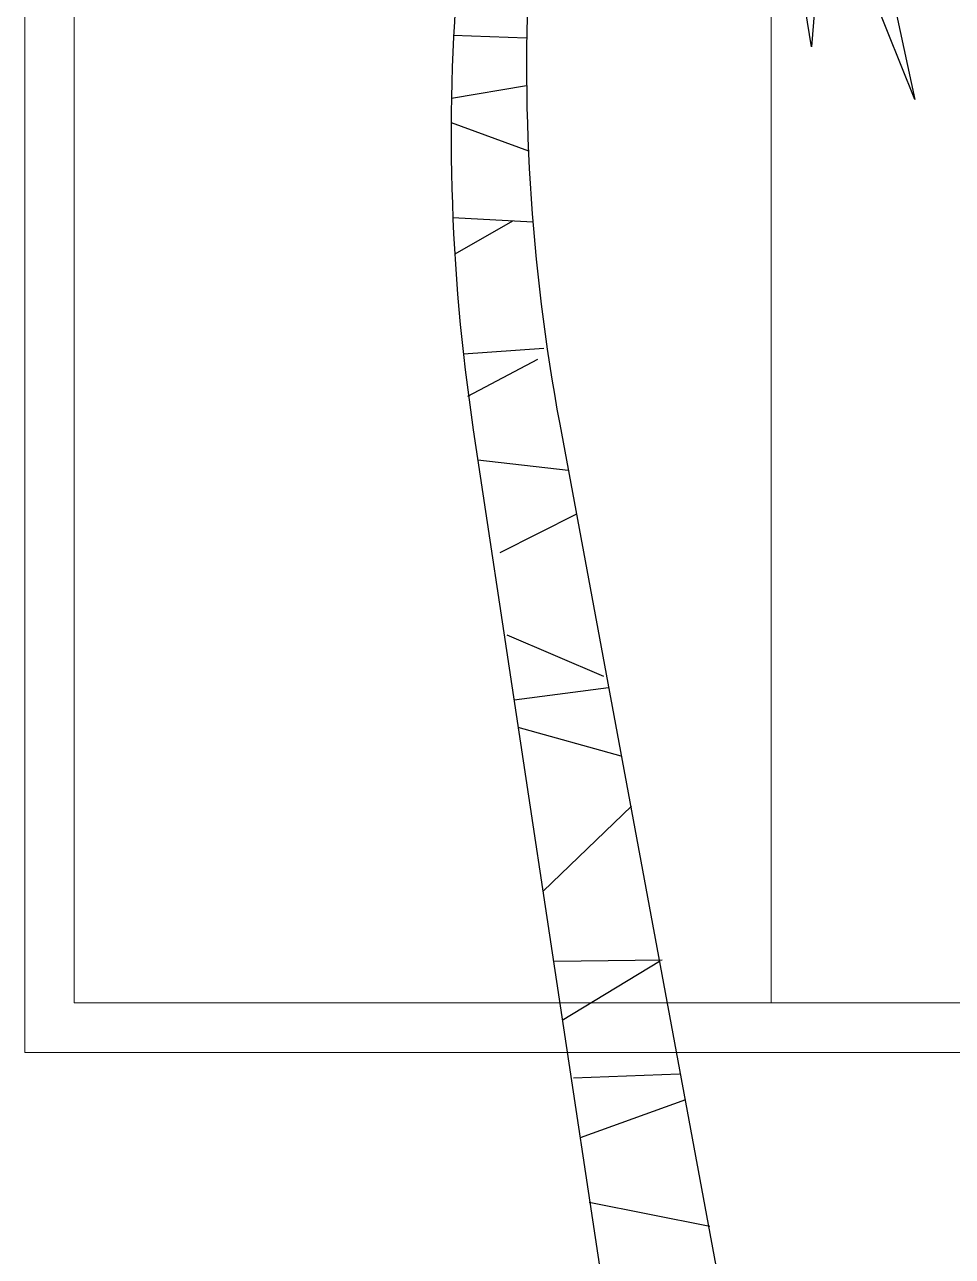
# Model space of a CAD drawing. Header units: metres. Extents: x -434 to 683, y -422 to -228.
# Drawn here: x -255.708 to -254.774, y -300.673 to -299.433 of the extents above; entities that cross this region are included whole.
import ezdxf

# ---------------------------------------------------------------- set-up
doc = ezdxf.new("R2010")
doc.units = ezdxf.units.M
doc.header["$MEASUREMENT"] = 0
doc.layers.add('Windows', color=5, linetype='Continuous', lineweight=15)

# ---------------------------------------------------------------- blocks, each defined once
blk = doc.blocks.new('palm 2')
at = {"color": 62, "true_color": 0xacc205}
blk.add_line((697.4, 4447.2), (613.9, 4971), dxfattribs=at)
at = {"color": 100, "true_color": 0x22ec3d}
for p, q in [((816.4, 4954.8), (953.5, 4317)), ((731, 4867.6), (697.4, 4447.2)), ((953.5, 4317), (731, 4867.6))]:
    blk.add_line(p, q, dxfattribs=at)
at = {"color": 47, "true_color": 0x8d6a35}
for p, q in [((-188.8, 4475.5), (-7.4, 4469.3)), ((-7.5, 4350.4), (-193.4, 4319.4)), ((-194.1, 4259.6), (-3, 4190.1)), ((74.4, 3513.7), (618.3, 582.6)), ((-139.4, 3499.7), (292.2, 640.5)), ((115.8, 3290.6), (-74.1, 3195.6)), ((-56.2, 2992.7), (182.7, 2890)), ((-38.5, 2831.6), (195.3, 2862.3)), ((226.8, 2692.5), (-28.1, 2762.9)), ((252, 2569), (33.7, 2358.4)), ((321.1, 2184.2), (80.9, 2038.3)), ((108.8, 1896.4), (370.8, 1906.6)), ((385.8, 1842.1), (125, 1748))]:
    blk.add_line(p, q, dxfattribs=at)
at = {"color": 49, "true_color": 0x594322}
for p, q in [((8, 4013.5), (-189.8, 4023.8)), ((-42.5, 4015.5), (-185.2, 3933.8)), ((-163.7, 3687.5), (34.9, 3701.8)), ((-152.5, 3582.6), (20.6, 3674.3)), ((95.7, 3398.7), (-128.1, 3424.2)), ((60.5, 2185.6), (328.1, 2188.4)), ((147.5, 1588.9), (446.2, 1529.8))]:
    blk.add_line(p, q, dxfattribs=at)
at = {"color": 47, "true_color": 0x8d6a35}
for centre, start, end in [((4703.2, 4230.6), 174.5474, 188.5836), ((4889.6, 4407.3), 176.4772, 190.5135)]:
    blk.add_arc(centre, 4897.4, start, end, dxfattribs=at)

msp = doc.modelspace()

# ---------------------------------------------------------------- linework, layer by layer
at = {"layer": 'Windows', "ltscale": 1.2}
msp.add_line((-254.9566, -297.5174), (-254.9566, -300.4174), dxfattribs=at)
for points in [[(-254.2049, -297.4674), (-255.7082, -297.4674), (-255.7082, -300.4674), (-254.2049, -300.4674)], [(-254.2549, -297.5174), (-255.6582, -297.5174), (-255.6582, -300.4174), (-254.2549, -300.4174)]]:
    msp.add_lwpolyline(points, close=True, dxfattribs=at)

# ---------------------------------------------------------------- block references
at = {"xscale": 0.0004068508294688693, "yscale": 0.0004068508294688693, "zscale": 0.0004068508294688693}
msp.add_blockref('palm 2', (-255.1998, -301.2645, 0), dxfattribs=at)

doc.saveas('drawing.dxf')
